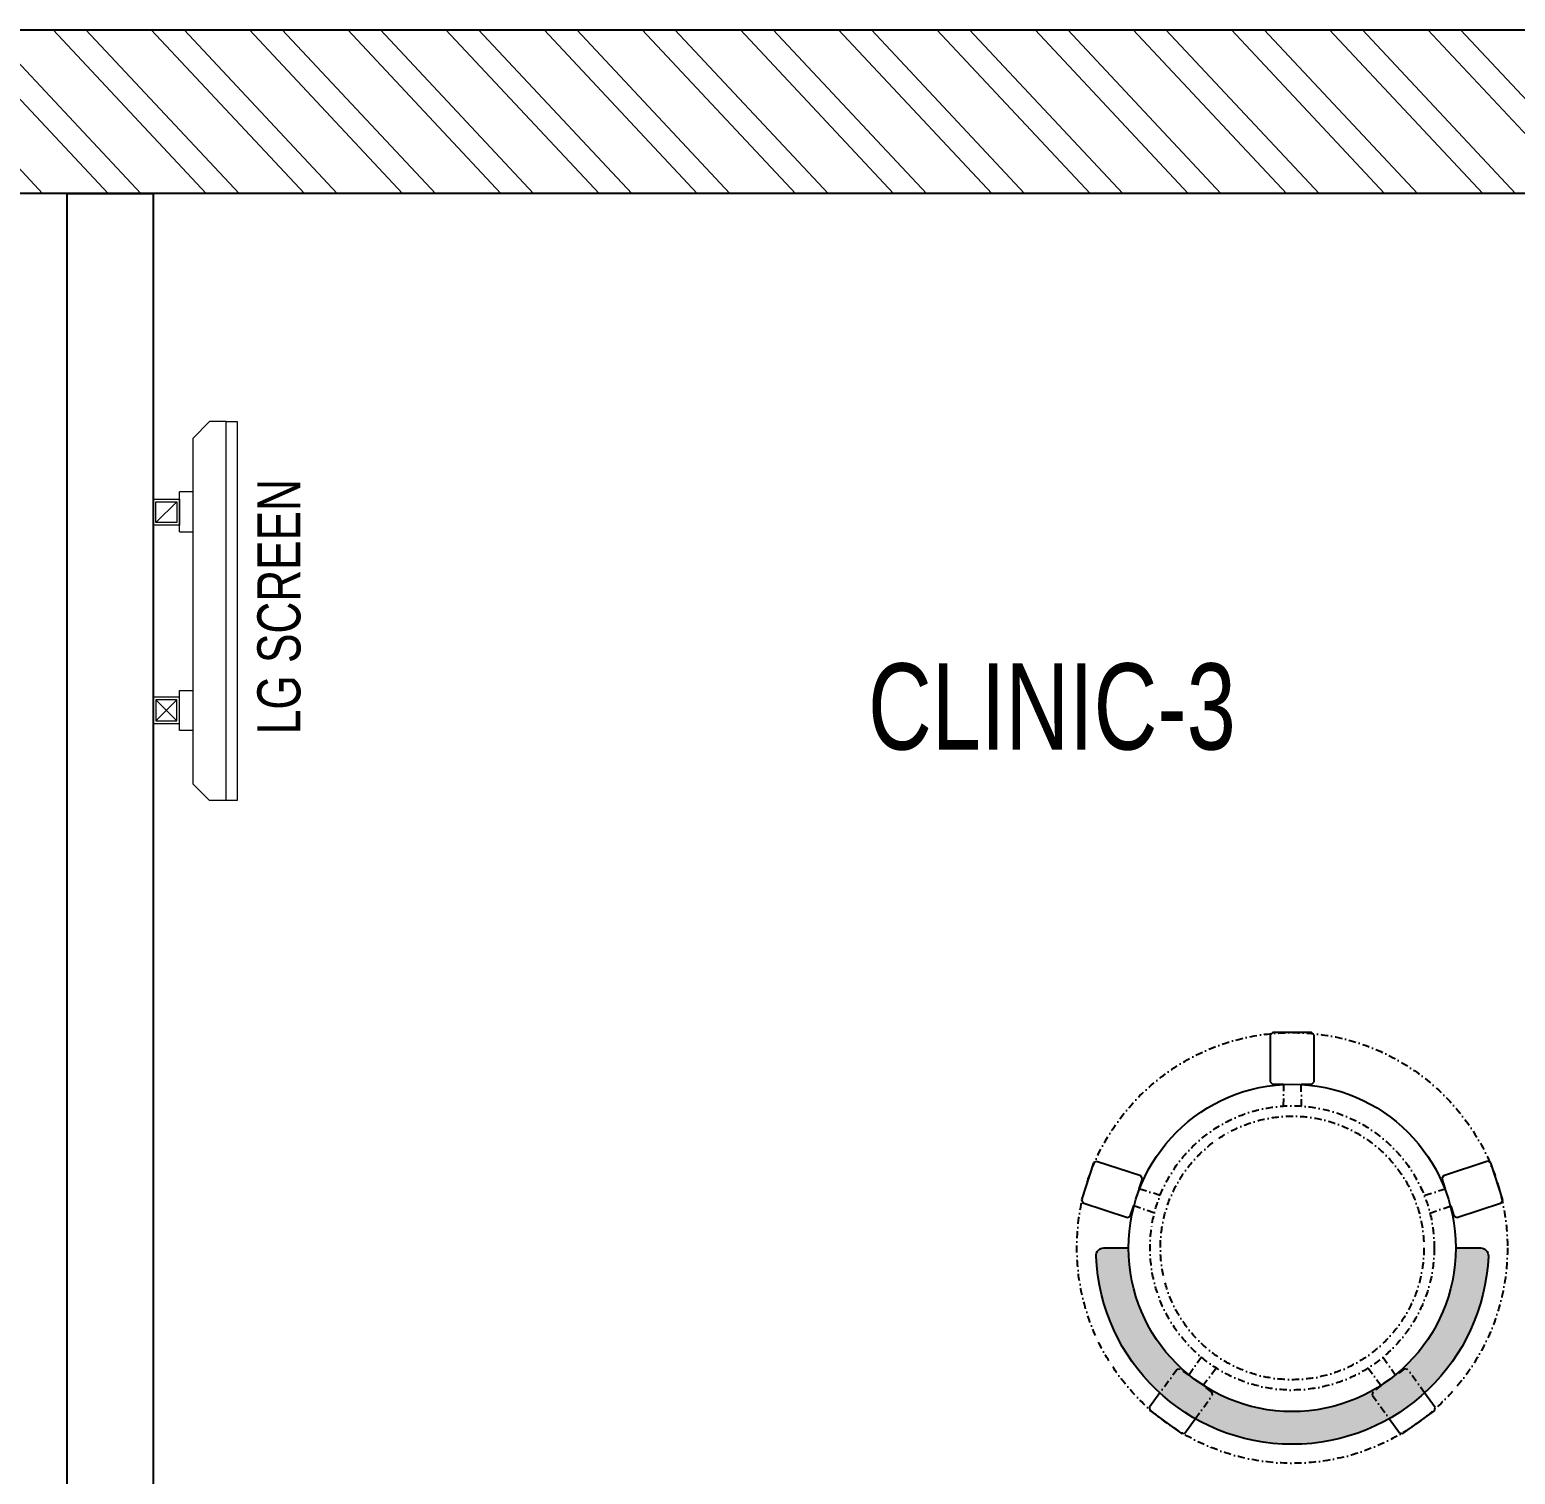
# Model space of a CAD drawing. Header units: feet. Extents: x 5886028 to 5900628, y -5290886 to -5278556.
# Drawn here: x 5897805 to 5899530, y -5280233 to -5278556 of the extents above; entities that cross this region are included whole.
import ezdxf

# ---------------------------------------------------------------- set-up
doc = ezdxf.new("R2010")
doc.units = ezdxf.units.FT
doc.header["$LTSCALE"] = 33
doc.header["$MEASUREMENT"] = 0
doc.linetypes.add('DASHDOT2', pattern=[0.5, 0.25, -0.125, 0, -0.125])
doc.layers.add('A-WALL', color=1, linetype='Continuous')
for name, color, linetype, lineweight in [('Floor-Unit', 1, 'Continuous', 13), ('HATCH', 9, 'Continuous', 9), ('LENS-FURNITURE', 13, 'Continuous', 9), ('LENS_DIMENSION', 193, 'Continuous', 0), ('LENS_PARTITION', 21, 'Continuous', 25), ('LENS_TEXT', 31, 'Continuous', 5), ('LK-IT', 3, 'Continuous', 18), ('LN-ELEVATION-1', 81, 'Continuous', 25), ('LN-HATCH', 251, 'Continuous', 0), ('TV', 92, 'Continuous', 18)]:
    doc.layers.add(name, color=color, linetype=linetype, lineweight=lineweight)
doc.styles.get("Standard").update_dxf_attribs({"font": 'GILC____.TTF'})

# ---------------------------------------------------------------- blocks, each defined once
blk = doc.blocks.new('A$C2f5dd23c')
at = {"layer": 'LN-HATCH'}
h = blk.add_hatch(dxfattribs=at)
h.set_pattern_fill('ANSI32', color=256, scale=222, angle=268.1105192815815)
h.set_pattern_definition([(313.1105192815815, (-3373823.442878878, 5462012.521852432), (60.77556509153959, 56.89370077437428), []), (313.1105192815815, (-3373824.736833648, 5461973.298763876), (60.77556509153959, 56.89370077437428), [])])
h.paths.add_polyline_path([(-2960, 280.0000004768372), (-8420, 280.0000004768372), (-8420, 0), (-2960, 0)])
h.paths.add_polyline_path([(-260, 6180), (-260, 280.0000004768372), (-2440, 280.0000004768372), (-2440, 0), (0, 0), (0, 6180)])
h.paths.add_polyline_path([(1740, 6460), (1890, 6460), (1890, 8860.000000476837), (1740, 8860.000000476837)])
h.paths.add_polyline_path([(3020, 6460), (0, 6460), (0, 6180), (3020, 6180)])
h.paths.add_polyline_path([(3260, 7555), (3540, 7555), (3540, 6510.000000476837), (3260, 6510.000000476837)])
h.paths.add_polyline_path([(3260, 12000), (3540, 12000), (3540, 7855), (3260, 7855)])
h.paths.add_polyline_path([(2640, 8860.000000476837), (3260, 8860.000000476837), (3260, 8710), (2640, 8710)])
h.paths.add_polyline_path([(-2440, 12330), (3020, 12330), (3020, 12140), (-2440, 12140)])
h.paths.add_polyline_path([(-8420, 12330), (-2960, 12330), (-2960, 12050.00000047683), (-8420, 12050.00000047683)])
at = {"layer": 'A-WALL'}
blk.add_lwpolyline([(-2440, 12330), (3020, 12330), (3020, 12140), (-2440, 12140)], close=True, dxfattribs=at)
blk = doc.blocks.new('CLINIC SCREEN')
at = {"layer": 'TV'}
for p, q in [((-103.1090284836336, 42.85441964946222), (-127.4114311772946, 18.55201695591665)), ((-127.4114311772946, 42.85441964946222), (-103.1090284836336, 18.55201695591665)), ((102.7052824410566, 42.85441964946222), (127.007685134602, 18.55201695591665))]:
    blk.add_line(p, q, dxfattribs=at)
at = {"layer": 'TV', "ltscale": 12}
for p, q in [((-220.0000000000082, -19.41163062257681), (-200.5883693773149, 0)), ((200.5883693773149, 0), (-200.5883693773149, 0)), ((-138.5315413423604, 0), (-138.5315413423604, 15.514207008644)), ((-138.5315413423604, 15.514207008644), (-91.98892031613741, 15.514207008644)), ((-91.98892031613741, 15.514207008644), (-91.98892031613741, 0)), ((91.98892031610741, 15.514207008644), (91.98892031610741, 0)), ((91.98892031610741, 15.514207008644), (138.5315413423595, 15.514207008644)), ((138.5315413423595, 0), (138.5315413423595, 15.514207008644)), ((219.9999999999918, -19.41163062257681), (200.5883693773149, 0)), ((-220.0000000000082, -38.82326124538668), (-220.0000000000082, -19.41163062257681)), ((219.9999999999918, -38.82326124538668), (219.9999999999918, -19.41163062257681))]:
    blk.add_line(p, q, dxfattribs=at)
at = {"layer": 'TV'}
for points in [[(-130.4492315140169, 15.51421661919448), (-100.0712281470269, 15.51421661919448), (-100.0712281470269, 45.89221998606814), (-130.4492315140169, 45.89221998606814)], [(-127.4114311772946, 18.55201695591665), (-103.1090284836336, 18.55201695591665), (-103.1090284836336, 42.85441964946222), (-127.4114311772946, 42.85441964946222)], [(130.0454854713243, 15.51421661919448), (99.66748210433435, 15.51421661919448), (99.66748210433435, 45.89221998606814), (130.0454854713243, 45.89221998606814)], [(127.007685134602, 18.55201695591665), (102.7052824410566, 18.55201695591665), (102.7052824410566, 42.85441964946222), (127.007685134602, 42.85441964946222)]]:
    blk.add_lwpolyline(points, close=True, dxfattribs=at)
at = {"layer": 'TV', "ltscale": 12}
blk.add_lwpolyline([(-220.0000000000082, -51.71278328332107), (-220.0000000000082, -38.82326124538668), (219.9999999999918, -38.82326124538668), (219.9999999999918, -51.71278328332107)], close=True, dxfattribs=at)
at = {"layer": 'Floor-Unit', "color": 0, "ltscale": 2, "insert": (5.199680584678389, -100.4085774972336), "char_height": 50, "attachment_point": 5}
blk.add_mtext_dynamic_manual_height_columns('LG SCREEN', width=466.4796511627907, gutter_width=12.5, heights=[0], dxfattribs=at)
blk = doc.blocks.new('DR STOOL')
at = {"layer": 'HATCH'}
h = blk.add_hatch(dxfattribs=at)
h.set_pattern_fill('ANSI36', color=250, angle=-90.00000000000001)
h.set_pattern_definition([(315, (-227.8099174643867, 917.3997257252777), (6.173926083235043, -1.683798022700468), [7.9375, -1.587499999999999, 0, -1.587499999999999])])
edge = h.paths.add_edge_path()
edge.add_line((-190.0000000041909, 4.511094e-10), (-218.6899174675346, 4.511094e-10))
edge.add_arc((-218.6899174670689, 9.120000000388245), 9.119999999940092, 177.6119845363388, 269.9999999996136, ccw=False)
edge.add_arc((-1.8626451e-09, 3.565219e-10), 228.000000002257, 2.3880154632688004, 177.6119845367313, ccw=False)
edge.add_arc((218.6899174633436, 9.120000000497384), 9.120000000051716, -90.00000000034493, 2.3880154629299, ccw=False)
edge.add_line((218.6899174633436, 4.511094e-10), (190, 4.511094e-10))
edge.add_arc((-1.8626451e-09, 4.511094e-10), 190.000000001979, -1.27e-14, 180)
at = {"layer": 'LN-ELEVATION-1', "color": 1, "ltscale": 100}
for p, q in [((-128.6221585394814, 215.4841044476634), (-165.2704676063731, 189.0243927398114)), ((-124.7228340068832, 214.8545704018979), (-128.6221585394814, 215.4841044476634)), ((-112.6981821293011, 198.1996966340157), (-124.7228340068832, 214.8545704018979)), ((124.7553772013634, 214.9803744515593), (112.5488144652918, 198.2845540212292)), ((128.7014972954057, 215.5933048763618), (124.7553772013634, 214.9803744515593)), ((128.7014972954057, 215.5933048763618), (124.7553772013634, 214.9803744515593)), ((165.1911288509145, 188.915192311113), (128.7014972954057, 215.5933048763618)), ((165.1911288509145, 188.915192311113), (128.7014972954057, 215.5933048763618)), ((-165.2704676063731, 189.0243927398114), (-165.9069543029182, 185.0820035930228)), ((-165.9069543029182, 185.0820035930228), (-153.8003208162263, 168.3135803133482)), ((153.6734594982117, 168.4294150282658), (165.7973639420234, 185.0121775862135)), ((165.7973639420234, 185.0121775862135), (165.1911288509145, 188.915192311113)), ((165.7973639420234, 185.0121775862135), (165.1911288509145, 188.915192311113)), ((-191.2928382232785, -35.45407700946089), (-242.9550312487409, -52.24013893969095)), ((-187.9259491492994, -37.1695928365807), (-191.2928382232785, -35.45407700946089)), ((-184.1424400564283, -48.81403796559607), (-187.9259491492994, -37.1695928365807)), ((188.0651108901948, -36.96233201187715), (184.0504167033359, -49.19388854173303)), ((191.3981811110861, -35.27656588272658), (188.0651108901948, -36.96233201187715)), ((243.0100176925771, -52.21682526778022), (191.3981811110861, -35.27656588272658)), ((-242.9550312487409, -52.24013893969095), (-244.7482102331705, -55.75945052818861)), ((-244.7482102331705, -55.75945052818861), (-230.7800458371639, -98.74904560100549)), ((-173.8639617776498, -80.4479453730819), (-177.8421125086024, -68.2044548037811)), ((177.6922140880488, -68.56540505095472), (173.8739495249465, -80.1985000452405)), ((230.715890809428, -98.7280946081737), (244.8123673382215, -55.78040257930116)), ((244.8123673382215, -55.78040257930116), (243.0100176925771, -52.21682526778022)), ((-227.2218665438704, -100.5620286722478), (-175.5596735184081, -83.7759667420105)), ((-175.5596735184081, -83.7759667420105), (-173.8639617776498, -80.4479453730819)), ((173.8739495249465, -80.1985000452405), (175.5794035866856, -83.5704969359358)), ((175.5794035866856, -83.5704969359358), (227.1912401677109, -100.5107563209894)), ((-230.7800458371639, -98.74904560100549), (-227.2218665438704, -100.5620286722478)), ((227.1912401677109, -100.5107563209894), (230.715890809428, -98.7280946081737)), ((-22.72193054761737, -190.2142363802995), (-25.39390889601782, -192.886214728569)), ((-25.39390889601782, -192.886214728569), (-25.39390889601782, -247.2070584567482)), ((-10.47823652112856, -190.2142363802995), (-22.72193054761737, -190.2142363802995)), ((22.78362171910703, -190.2142363802995), (9.910054048988968, -190.2142363802995)), ((25.42475448176265, -192.8553691428751), (22.78362171910703, -190.2142363802995)), ((25.42475448176265, -247.1762128710543), (25.42475448176265, -192.8553691428751)), ((-25.39390889601782, -247.2070584567482), (-22.60096735274419, -250)), ((-22.60096735274419, -250), (22.60096735274419, -250)), ((22.60096735274419, -250), (25.42475448176265, -247.1762128710543))]:
    blk.add_line(p, q, dxfattribs=at)
at = {"layer": 'LN-ELEVATION-1', "linetype": 'DASHDOT2'}
for p, q in [((-92.92521573789418, 170.8129362839827), (-112.6981821293011, 198.1996966340157)), ((112.5488144652918, 198.2845540212292), (92.69529851106927, 171.1294289919315)), ((-153.8003208162263, 168.3135803133482), (-134.1093360339291, 141.0403694751003)), ((-103.4542870586738, 159.9154408004979), (-93.52748446213081, 167.0824927485227)), ((-88.15393704269081, 139.4771787207864), (-103.4542870586738, 159.9154408004979)), ((-93.52748446213081, 167.0824927485227), (-92.92521573789418, 170.8129362839827)), ((103.6608748426661, 159.8406005539291), (88.19885099539533, 139.4487815762331)), ((92.69529851106927, 171.1294289919315), (93.26858203159645, 167.4385604566923)), ((93.26858203159645, 167.4385604566923), (103.6608748426661, 159.8406005539291)), ((133.7372852512635, 141.1612321265929), (153.6734594982117, 168.4294150282658)), ((-134.1093360339291, 141.0403694751003), (-130.4219571123831, 140.4450534014686)), ((-130.4219571123831, 140.4450534014686), (-119.9844727469608, 147.9808124662595)), ((-119.9844727469608, 147.9808124662595), (-105.3687285655178, 126.9741353208374)), ((105.4096150295809, 126.94019481352), (120.1194891873747, 147.8074627162714)), ((120.1194891873747, 147.8074627162714), (130.0033113472163, 140.5812532722048)), ((130.0033113472163, 140.5812532722048), (133.7372852512635, 141.1612321265929)), ((-159.954806596972, -40.49024384317454), (-184.1424400564283, -48.81403796559607)), ((184.0504167033359, -49.19388854173303), (159.8786162491887, -40.79004861696012)), ((-177.8421125086024, -68.2044548037811), (-153.4148110738024, -60.73628028803068)), ((153.3006618716754, -61.02382378749462), (177.6922140880488, -68.56540505095472)), ((-10.92024635523557, -164.6382343793375), (-10.47823652112856, -190.2142363802995)), ((9.910054048988968, -190.2142363802995), (10.35584833659231, -164.674698740353))]:
    blk.add_line(p, q, dxfattribs=at)
at = {"layer": 'LN-ELEVATION-1', "color": 1, "ltscale": 100}
blk.add_lwpolyline([(-190.0000000023283, 0), (-218.6899174656719, 0, -0.4264743413925903), (-227.8019973598421, 9.5, -0.959166304662544), (227.8019973593764, 9.5, -0.4264743413925903), (218.6899174647406, 0), (190.0000000013969, 0)], format="xyb", dxfattribs=at)
at = {"layer": 'LN-ELEVATION-1', "linetype": 'DASHDOT2'}
for radius in [250, 165, 153]:
    blk.add_circle((0, 0), radius, dxfattribs=at)
at = {"layer": 'LN-ELEVATION-1', "color": 1, "ltscale": 100}
blk.add_circle((0, 0), 190, dxfattribs=at)

msp = doc.modelspace()

# ---------------------------------------------------------------- linework, layer by layer
at = {"layer": 'LENS_PARTITION'}
msp.add_lwpolyline([(5897948.092826726, -5280346.212095685), (5897848.092826726, -5280346.212095685), (5897848.092826726, -5278746.212095684), (5897948.092826726, -5278746.212095684)], close=True, dxfattribs=at)

# ---------------------------------------------------------------- block references
at = {"layer": 'LENS-FURNITURE', "rotation": 180}
msp.add_blockref('DR STOOL', (5899270.781159751, -5279970.591835871), dxfattribs=at)
at = {"layer": 'LENS_DIMENSION'}
msp.add_blockref('A$C2f5dd23c', (5897088.092826726, -5290886.212095684), dxfattribs=at)
at = {"layer": 'LK-IT', "rotation": 90.00000000000003}
msp.add_blockref('CLINIC SCREEN', (5897993.985046712, -5279231.234531858), dxfattribs=at)

# ---------------------------------------------------------------- texts
at = {"layer": 'LENS_TEXT', "linetype": 'Continuous', "ltscale": 3, "insert": (5898991.767363204, -5279342.642626357), "char_height": 100, "attachment_point": 5}
msp.add_mtext_dynamic_manual_height_columns('CLINIC-3', width=577.012930940579, gutter_width=0.9999999999999992, heights=[0], dxfattribs=at)

doc.saveas('drawing.dxf')
